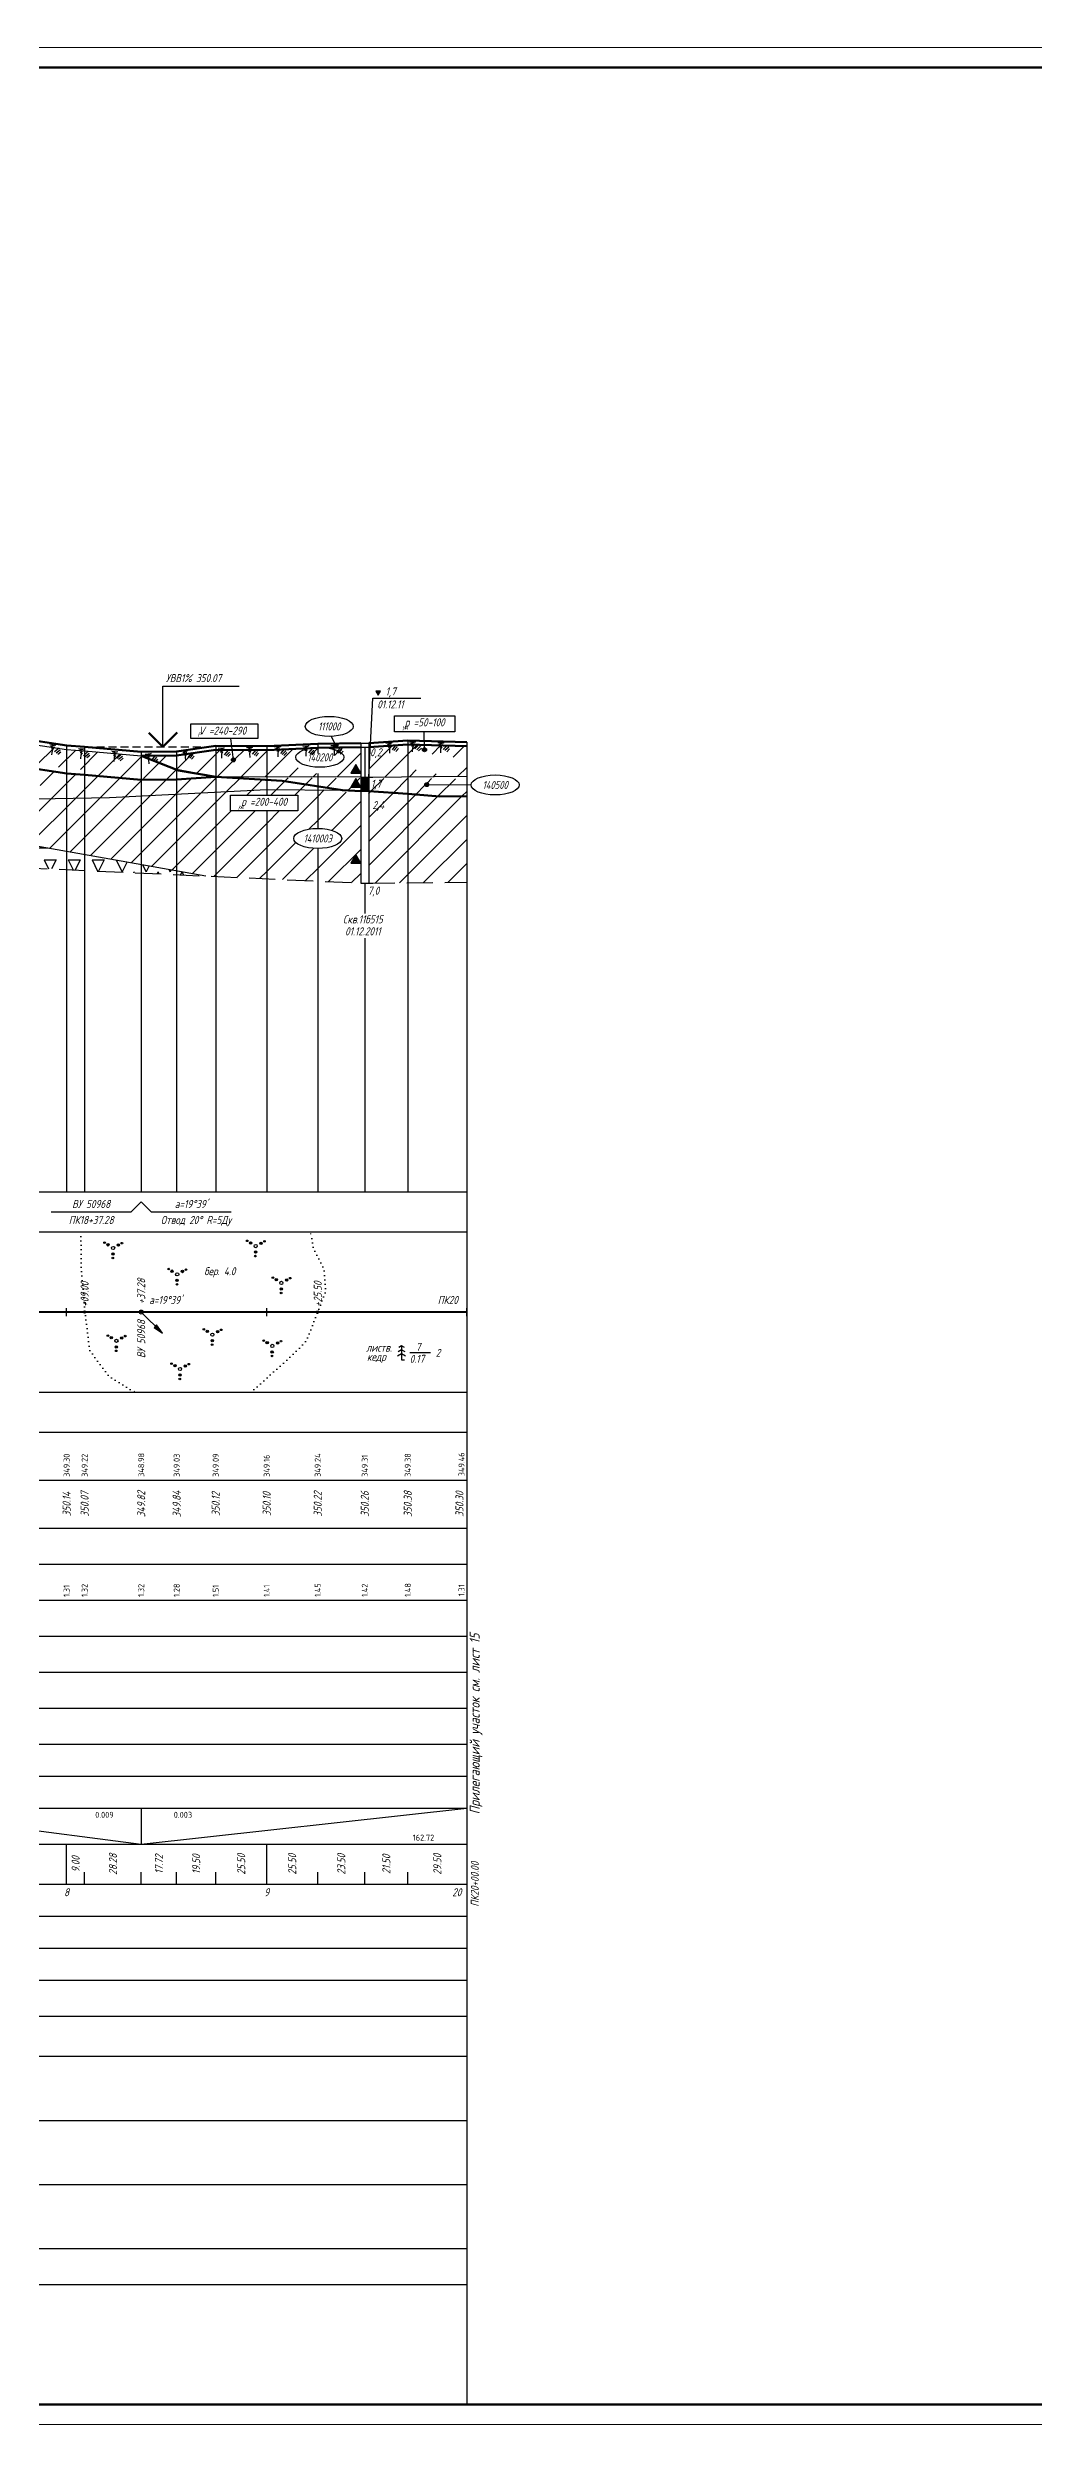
# Model space of a CAD drawing. Extents: x -1282 to 400, y 0 to 1149.
# Drawn here: x -253 to -7, y 555 to 1149 of the extents above; entities that cross this region are included whole.
import ezdxf
from ezdxf.enums import TextEntityAlignment as Align

# ---------------------------------------------------------------- set-up
doc = ezdxf.new("R2010")
doc.units = 0
for name, pattern in [('IZ_HIDDEN', [3, 2, -1]), ('ИИ27003', [9.5, 6.5, -3]), ('ИИDot', [1, 0, -1])]:
    doc.linetypes.add(name, pattern=pattern)
for name, color, linetype, lineweight in [('ИИ_ГЕОЛОГИЯ_025', 7, 'Continuous', 25), ('ИИ_ГЕОЛОГИЯ_050', 7, 'Continuous', 50), ('ИИ_ГЕОФИЗИКА_025', 7, 'Continuous', 25), ('ИИ_ГИДРОЛОГИЯ_025', 150, 'Continuous', 25), ('ИИ_ПРОФИЛЬ_025', 7, 'Continuous', 25)]:
    doc.layers.add(name, color=color, linetype=linetype, lineweight=lineweight)
for name, color, linetype in [('Подвал', 7, 'Continuous'), ('Профиль', 7, 'Continuous'), ('ТХ-Л', 140, 'Continuous')]:
    doc.layers.add(name, color=color, linetype=linetype)
doc.styles.add('1', font='simplex.shx', dxfattribs={"width": 0.8, "height": 1.5})
doc.styles.add('VNIPISIMPLEXCUR', font='simplex.shx', dxfattribs={"width": 0.8, "oblique": 15})
doc.linetypes.add('ИИ27001', pattern='A,2.5,[1,3dservice.shx,S=1.85,R=180.00002,X=0,Y=0],2.5,-1', length=6)
doc.linetypes.add('ИИ27002', pattern='A,2,-0.6,[1,3dservice.shx,S=0.6,R=30.000013,X=0.9,Y=0],-0.6,[1,3dservice.shx,S=0.6,R=-30.000013,X=0.3,Y=0],-0.6,[1,3dservice.shx,S=0.6,R=209.999975,X=-0.3,Y=0],-0.6,[1,3dservice.shx,S=0.6,R=150.000007,X=-0.9,Y=0],-0.6,2', length=7)
doc.linetypes.add('ИИ27005', pattern='A,2.5,[1,3dservice.shx,S=1.85,R=180.00002,X=0,Y=0],2.5,-2,[4,3dservice.shx,S=0.5,R=0,X=0,Y=0],-2', length=9)
doc.dimstyles.new('ИИ-1000-м-dm$2', dxfattribs={"dimtxt": 2.5, "dimasz": 2.5, "dimexe": 1.25, "dimexo": 0, "dimgap": 1, "dimtad": 2, "dimtoh": 1, "dimzin": 1, "dimdsep": 46, "dimtxsty": 'VNIPISIMPLEXCUR', "dimcen": 2.5, "dimaunit": 1, "dimazin": 0, "dimtfac": 1, "dimtmove": 1, "dimatfit": 2, "dimfxl": 1, "dimarcsym": 0})
pattern_1 = [(45, (-1608.2575, 894.792), (-3, 3), [])]

# ---------------------------------------------------------------- blocks, each defined once
blk = doc.blocks.new('ИИ15002')
at = {"linetype": 'Continuous', "lineweight": 25}
h = blk.add_hatch(color=0, dxfattribs=at)
edge = h.paths.add_edge_path()
edge.add_arc((0, 0), 0.3, 0, 360)
at = {"color": 0, "linetype": 'Continuous', "lineweight": 25}
blk.add_circle((0, 0), 0.3, dxfattribs=at)
at = {"color": 0, "linetype": 'Continuous', "style": 'VNIPISIMPLEXCUR', "oblique": 15, "width": 0.8}
blk.add_attdef('STATIONING', (1, 1.3), '', height=2, rotation=90, dxfattribs=at)
at = {"color": 7, "linetype": 'Continuous', "style": 'VNIPISIMPLEXCUR', "oblique": 15, "width": 0.8}
blk.add_attdef('HEIGHT', text='', height=2, dxfattribs=at).set_placement((0, -1.3), align=Align.TOP_CENTER)
blk = doc.blocks.new('ИИ053672А')
at = {"color": 0, "linetype": 'Continuous'}
for points in [[(1, 0.92), (0, 1.5), (-1, 0.92)], [(0.85, 2.01), (0, 2.5), (-0.85, 2.01)], [(0.7, 3.1), (0, 3.5), (-0.7, 3.1)], [(0, 3.5), (0, 0), (0.7, 0)]]:
    blk.add_lwpolyline(points, dxfattribs=at)
at = {"color": 0, "linetype": 'Continuous', "style": 'VNIPISIMPLEXCUR', "oblique": 15, "width": 0.8}
blk.add_attdef('RACE2', text='', height=2, dxfattribs=at).set_placement((-2, 1.25), align=Align.TOP_RIGHT)
blk.add_attdef('RACE1', text='', height=2, dxfattribs=at).set_placement((-2, 2.25), align=Align.RIGHT)
blk.add_attdef('HEIGHT', (2, 2.25), '', height=2, dxfattribs=at)
blk.add_attdef('THICKNESS', text='', height=2, dxfattribs=at).set_placement((2, 1.25), align=Align.TOP_LEFT)
blk.add_attdef('DISTANCE', text='', height=2, dxfattribs=at).set_placement((8.5, 1.75), align=Align.MIDDLE_LEFT)
blk = doc.blocks.new('ИИ25020')
at = {"color": 0, "linetype": 'Continuous', "lineweight": 25}
blk.add_ellipse((0, 0), major_axis=(-6, 0), ratio=0.416667, dxfattribs=at)
at = {"color": 0, "linetype": 'Continuous', "style": 'VNIPISIMPLEXCUR', "oblique": 15, "width": 0.75}
blk.add_attdef('INDEX', text='', height=2, dxfattribs=at).set_placement((0, 0), align=Align.MIDDLE_CENTER)
blk = doc.blocks.new('ИИ04101')
at = {"linetype": 'Continuous', "lineweight": 25}
blk.add_hatch(color=0, dxfattribs=at).paths.add_polyline_path([(5, -0.44), (7.5, 0), (5, 0.44)])
at = {"color": 0, "linetype": 'Continuous', "lineweight": 25}
blk.add_lwpolyline([(7.5, 0), (0, 0)], dxfattribs=at)
blk.add_lwpolyline([(5, -0.44), (7.5, 0), (5, 0.44)], close=True, dxfattribs=at)
blk = doc.blocks.new('ИИ053952')
at = {"linetype": 'Continuous', "lineweight": 25}
h = blk.add_hatch(color=0, dxfattribs=at)
edge = h.paths.add_edge_path()
edge.add_arc((-1.31, 2.13), 0.2, 0, 360)
h = blk.add_hatch(color=0, dxfattribs=at)
edge = h.paths.add_edge_path()
edge.add_arc((-0.79, 1.28), 0.3, 0, 360)
h = blk.add_hatch(color=0, dxfattribs=at)
edge = h.paths.add_edge_path()
edge.add_arc((1.5, 0.04), 0.3, 0, 360)
h = blk.add_hatch(color=0, dxfattribs=at)
edge = h.paths.add_edge_path()
edge.add_arc((2.5, 0.07), 0.2, 0, 360)
h = blk.add_hatch(color=0, dxfattribs=at)
edge = h.paths.add_edge_path()
edge.add_arc((-1.19, -2.2), 0.2, 0, 360)
h = blk.add_hatch(color=0, dxfattribs=at)
edge = h.paths.add_edge_path()
edge.add_arc((-0.71, -1.32), 0.3, 0, 360)
at = {"color": 0, "linetype": 'Continuous', "lineweight": 25}
for centre, radius in [((-1.31, 2.13), 0.2), ((-0.79, 1.28), 0.3), ((0, 0), 0.4), ((1.5, 0.04), 0.3), ((2.5, 0.07), 0.2), ((-1.19, -2.2), 0.2), ((-0.71, -1.32), 0.3)]:
    blk.add_circle(centre, radius, dxfattribs=at)
blk = doc.blocks.new('ИИ16001')
at = {"linetype": 'Continuous', "lineweight": 25}
h = blk.add_hatch(color=0, dxfattribs=at)
edge = h.paths.add_edge_path()
edge.add_arc((0, 0), 0.5, 0, 360)
at = {"color": 0, "linetype": 'Continuous', "lineweight": 25}
blk.add_circle((0, 0), 0.5, dxfattribs=at)
blk = doc.blocks.new('ИИ25004')
at = {"linetype": 'Continuous', "lineweight": 25}
blk.add_hatch(color=0, dxfattribs=at).paths.add_polyline_path([(-2.5, 0), (0, 0), (-1.25, 2.17)])
at = {"color": 0, "linetype": 'Continuous', "lineweight": 25}
blk.add_lwpolyline([(-2.5, 0), (0, 0), (-1.25, 2.17)], close=True, dxfattribs=at)
blk = doc.blocks.new('ИИ25023')
at = {"linetype": 'Continuous', "lineweight": 25}
blk.add_hatch(color=0, dxfattribs=at).paths.add_polyline_path([(1.9, 1.7), (0.75, 1.7), (1.33, 0.7)])
at = {"color": 0, "linetype": 'Continuous', "lineweight": 25, "flags": 128}
blk.add_lwpolyline([(1.9, 1.7), (0.75, 1.7), (1.33, 0.7)], close=True, dxfattribs=at)
at = {"color": 0, "linetype": 'Continuous', "style": 'VNIPISIMPLEXCUR', "oblique": 15, "width": 0.8}
for tag, p in [('UGV', (2.55, 0.7)), ('DATE', (1.33, -2.7))]:
    blk.add_attdef(tag, p, '', height=2, dxfattribs=at)
blk = doc.blocks.new('*D36')
at = {"layer": 'Defpoints', "color": 0, "transparency": 16777216}
for p in [(-1173.7, 852.82), (-1186.71, 832.82), (-1169.55, 835.21), (-148.11, 832.82), (-1173.7, 826.51)]:
    blk.add_point(p, dxfattribs=at)
at = {"layer": 'ИИ_ПРОФИЛЬ_025', "color": 0, "lineweight": -2, "transparency": 16777216}
for p, q in [((-1170.31, 836.2), (-1168.42, 841.73)), ((-1168.42, 841.73), (-1162.76, 841.73))]:
    blk.add_line(p, q, dxfattribs=at)
blk.add_arc((-1173.7, 832.82), 4.79, 30.28085, 59.72549, dxfattribs=at)
at = {"layer": 'ИИ_ПРОФИЛЬ_025', "color": 0, "transparency": 16777216}
for points in [[(-1171.39, 836.55), (-1171.18, 837.35), (-1173.7, 837.6)], [(-1169.16, 835.34), (-1169.97, 835.12), (-1168.91, 832.82)]]:
    blk.add_solid(points, dxfattribs=at)
at = {"layer": 'ИИ_ПРОФИЛЬ_025', "color": 0, "transparency": 16777216, "insert": (-1165.09, 843.98), "char_height": 2.5, "attachment_point": 5, "style": 'VNIPISIMPLEXCUR'}
blk.add_mtext('90°', dxfattribs=at)
blk = doc.blocks.new('ИИ25010')
at = {"color": 0, "linetype": 'Continuous', "lineweight": 25}
for points in [[(0, 0), (3, 0), (0.5, -1), (2.5, -1), (1, -2), (2, -2), (1.5, -3), (1.5, -5)], [(4.9, -1.2), (2.8, -3.4)], [(5.5, -2.1), (3.7, -3.9)], [(6, -3), (4.6, -4.4)]]:
    blk.add_lwpolyline(points, dxfattribs=at)
blk = doc.blocks.new('Siberia.Format{2cbf39c7-8ef5-4aea-8fe3-75a881f60512}')
at = {"layer": 'ИИ_ПРОФИЛЬ_025', "color": 0, "linetype": 'Continuous', "lineweight": 15}
blk.add_lwpolyline([(0, 0), (1682, 0), (1682, 594), (0, 594), (0, 0)], dxfattribs=at)
at = {"layer": 'ИИ_ПРОФИЛЬ_025', "color": 0, "linetype": 'Continuous', "lineweight": 60}
blk.add_lwpolyline([(20, 5), (1677, 5), (1677, 589), (20, 589), (20, 5)], dxfattribs=at)

msp = doc.modelspace()

# ---------------------------------------------------------------- hatches: boundary and pattern name
at = {"layer": 'ИИ_ГЕОЛОГИЯ_025'}
h = msp.add_hatch(dxfattribs=at)
h.set_pattern_fill('ИИ_СУГЛИНОК', color=256, pattern_type=2)
h.set_pattern_definition(pattern_1)
h.paths.add_polyline_path([(-280.113, 973.58), (-291.625, 972.637), (-282.553, 971.975), (-280.113, 971.747)])
h.paths.add_polyline_path([(-260.113, 975.217), (-280.113, 973.58), (-280.113, 971.747), (-269.837, 970.787), (-264.739, 970.494), (-260.379, 969.903), (-260.113, 969.878)])
h.paths.add_polyline_path([(-248.113, 973.417), (-260.113, 975.217), (-260.113, 969.878), (-248.113, 968.756)])
h.paths.add_polyline_path([(-260.113, 969.217), (-280.113, 970.817), (-280.113, 960.563), (-278.306, 960.647), (-260.113, 960.978), (-260.113, 963.258), (-273.903, 963.258), (-273.903, 967.085), (-260.113, 967.085)])
h.paths.add_polyline_path([(-248.113, 967.402), (-260.113, 969.217), (-260.113, 967.085), (-254.689, 967.085), (-254.689, 963.258), (-260.113, 963.258), (-260.113, 960.978), (-248.113, 961.196)])
h.paths.add_polyline_path([(-243.613, 967.067), (-248.113, 967.397), (-248.113, 961.196), (-243.613, 961.278)])
h.paths.add_polyline_path([(-243.613, 973.067), (-248.113, 973.417), (-248.113, 968.756), (-243.613, 968.336)])
h.paths.add_polyline_path([(-243.613, 967.628), (-243.613, 967.067), (-229.473, 965.817), (-229.473, 966.155), (-236.391, 966.649)])
h.paths.add_polyline_path([(-229.473, 971.817), (-243.613, 973.067), (-243.613, 968.336), (-242.312, 968.214), (-229.473, 967.535)])
h.paths.add_polyline_path([(-229.473, 965.817), (-243.613, 967.067), (-243.613, 961.278), (-237.359, 961.391), (-229.473, 961.797)])
h = msp.add_hatch(dxfattribs=at)
h.set_pattern_fill('ИИ_СУГЛИНОК', color=256, pattern_type=2)
h.set_pattern_definition(pattern_1)
h.paths.add_polyline_path([(-220.613, 971.917), (-229.473, 971.817), (-220.613, 968.357)])
h.paths.add_polyline_path([(-210.863, 973.317), (-220.613, 971.917), (-220.613, 968.357), (-210.863, 966.55)])
h.paths.add_polyline_path([(-198.113, 973.217), (-206.715, 973.284), (-206.489, 971.302, -0.4478936), (-205.932, 970.805, -1), (-206.932, 970.805, -0.381317), (-206.489, 971.302), (-206.715, 973.284), (-210.863, 973.317), (-210.863, 966.55), (-198.113, 966.538)])
edge = h.paths.add_edge_path()
edge.add_ellipse((-184.841, 969.876), major_axis=(-6, 0), ratio=0.4166667, start_angle=274.987742, end_angle=445.012258, ccw=False)
edge.add_line((-185.363, 972.366), (-185.363, 973.817))
edge.add_line((-185.363, 973.817), (-198.113, 973.217))
edge.add_line((-198.113, 973.217), (-198.113, 966.538))
edge.add_line((-198.113, 966.538), (-185.363, 966.527))
edge.add_line((-185.363, 966.527), (-185.363, 967.385))
edge = h.paths.add_edge_path()
edge.add_line((-174.613, 974.017), (-180.69, 973.904))
edge.add_arc((-180.821, 974.386), 0.5, 257.00575, 285.12594, ccw=False)
edge.add_line((-180.933, 973.899), (-185.363, 973.817))
edge.add_line((-185.363, 973.817), (-185.363, 972.366))
edge.add_ellipse((-184.841, 969.876), major_axis=(-6, 0), ratio=0.4166667, start_angle=85.012258, end_angle=274.987742, ccw=False)
edge.add_line((-185.363, 967.385), (-185.363, 966.527))
edge.add_line((-185.363, 966.527), (-174.613, 966.517))
edge.add_line((-174.613, 966.517), (-174.613, 967.517))
edge.add_line((-174.613, 967.517), (-177.113, 967.517))
edge.add_line((-177.113, 967.517), (-175.863, 969.682))
edge.add_line((-175.863, 969.682), (-174.613, 967.517))
edge.add_line((-174.613, 967.517), (-174.613, 974.017))
h.paths.add_polyline_path([(-162.863, 974.617), (-172.212, 974.041), (-172.613, 966.517), (-162.863, 966.596)])
edge = h.paths.add_edge_path()
edge.add_line((-148.113, 974.217), (-158.711, 974.504))
edge.add_line((-158.711, 974.504), (-158.697, 973.83))
edge.add_arc((-158.687, 973.33), 0.5, 0, 91.188041, ccw=False)
edge.add_arc((-158.687, 973.33), 0.5, -180, 0, ccw=False)
edge.add_arc((-158.687, 973.33), 0.5, 91.188041, 180, ccw=False)
edge.add_line((-158.697, 973.83), (-158.711, 974.504))
edge.add_line((-158.711, 974.504), (-162.863, 974.617))
edge.add_line((-162.863, 974.617), (-162.863, 966.596))
edge.add_line((-162.863, 966.596), (-157.483, 966.64))
edge.add_line((-157.483, 966.64), (-157.261, 967.353))
edge.add_ellipse((-155.918, 969.789), major_axis=(-6, 0), ratio=0.4166667, start_angle=0, end_angle=77.072242, ccw=False)
edge.add_ellipse((-155.918, 969.789), major_axis=(-6, 0), ratio=0.4166667, start_angle=77.072242, end_angle=360, ccw=False)
edge.add_line((-157.261, 967.353), (-157.483, 966.64))
edge.add_line((-157.483, 966.64), (-148.113, 966.717))
edge.add_line((-148.113, 966.717), (-148.113, 974.217))
h.paths.add_polyline_path([(-173.145, 970.884), (-168.602, 970.565), (-167.645, 974.136), (-172.188, 974.455)], flags=9)
h = msp.add_hatch(dxfattribs=at)
h.set_pattern_fill('ИИ_СУГЛИНОК', color=256, pattern_type=2)
h.set_pattern_definition(pattern_1)
h.paths.add_polyline_path([(-229.473, 971.817), (-229.473, 967.535), (-220.613, 967.066), (-220.613, 968.357)])
h.paths.add_polyline_path([(-229.473, 967.535), (-242.312, 968.214), (-243.613, 968.336), (-243.613, 967.628), (-236.391, 966.649), (-229.473, 966.155)])
h.paths.add_polyline_path([(-220.613, 967.066), (-229.473, 967.535), (-229.473, 966.155), (-225.38, 965.863), (-220.613, 965.917)])
h.paths.add_polyline_path([(-210.863, 966.55), (-220.613, 965.917), (-220.613, 965.523), (-212.28, 964.928), (-210.863, 964.901)])
h.paths.add_polyline_path([(-220.613, 965.523), (-225.38, 965.863), (-229.473, 965.817), (-229.473, 961.797), (-220.613, 962.253)])
h.paths.add_polyline_path([(-210.863, 964.901), (-212.28, 964.928), (-220.613, 965.523), (-220.613, 962.253), (-210.863, 962.755)])
h.paths.add_polyline_path([(-198.113, 963.411), (-198.113, 964.655), (-210.863, 964.901), (-210.863, 962.755)])
h.paths.add_polyline_path([(-198.113, 965.765), (-210.863, 966.55), (-210.863, 964.901), (-198.113, 964.655)])
h = msp.add_hatch(dxfattribs=at)
h.set_pattern_fill('ИИ_СУГЛИНОК', color=256, pattern_type=2)
h.set_pattern_definition(pattern_1)
h.paths.add_polyline_path([(-198.113, 958.065), (-207.129, 958.065), (-207.129, 961.993), (-198.113, 961.993), (-198.113, 963.411), (-210.863, 962.755), (-210.863, 941.67), (-198.113, 941.089)])
h.paths.add_polyline_path([(-220.613, 962.253), (-229.473, 961.797), (-229.473, 944.653), (-220.613, 943.079)])
h.paths.add_polyline_path([(-210.863, 962.755), (-220.613, 962.253), (-220.613, 943.079), (-213.315, 941.782), (-210.863, 941.67)])
h.paths.add_polyline_path([(-229.473, 961.797), (-237.359, 961.391), (-243.613, 961.278), (-243.613, 947.165), (-229.473, 944.653)])
h.paths.add_polyline_path([(-243.613, 961.278), (-248.113, 961.196), (-248.113, 947.965), (-243.613, 947.165)])
h.paths.add_polyline_path([(-248.113, 961.196), (-260.113, 960.978), (-260.113, 950.096), (-248.113, 947.965)])
h.paths.add_polyline_path([(-260.113, 960.978), (-278.306, 960.647), (-280.113, 960.563), (-280.113, 953.681), (-269.341, 951.736), (-260.113, 950.096)])
h.paths.add_polyline_path([(-280.113, 960.563), (-310.363, 959.144), (-280.113, 953.681)])
h = msp.add_hatch(dxfattribs=at)
h.set_pattern_fill('ИИ_СУГЛИНОК', color=256, pattern_type=2)
h.set_pattern_definition(pattern_1)
h.paths.add_polyline_path([(-192.027, 964.538), (-198.113, 964.655), (-198.113, 963.411), (-185.363, 963.289), (-185.363, 963.68)])
h.paths.add_polyline_path([(-194.287, 965.529), (-198.113, 965.765), (-198.113, 964.655), (-192.027, 964.538), (-185.363, 963.68), (-185.363, 964.168)])
h.paths.add_polyline_path([(-185.363, 966.288), (-188.454, 966.307), (-198.113, 966.321), (-198.113, 965.765), (-194.287, 965.529), (-185.363, 964.168)])
h.paths.add_polyline_path([(-175.863, 966.182), (-174.613, 964.017), (-174.613, 966.219), (-185.363, 966.288), (-185.363, 964.168), (-179.212, 963.23), (-174.613, 963.017), (-174.613, 964.017), (-177.113, 964.017)])
h = msp.add_hatch(dxfattribs=at)
h.set_pattern_fill('ИИ_СУГЛИНОК', color=256, pattern_type=2)
h.set_pattern_definition(pattern_1)
edge = h.paths.add_edge_path()
edge.add_line((-185.363, 963.289), (-198.113, 963.411))
edge.add_line((-198.113, 963.411), (-198.113, 961.993))
edge.add_line((-198.113, 961.993), (-190.326, 961.993))
edge.add_line((-190.326, 961.993), (-190.326, 958.065))
edge.add_line((-190.326, 958.065), (-198.113, 958.065))
edge.add_line((-198.113, 958.065), (-198.113, 941.089))
edge.add_line((-198.113, 941.089), (-185.363, 940.507))
edge.add_line((-185.363, 940.507), (-185.363, 948.663))
edge.add_ellipse((-185.363, 951.163), major_axis=(-6, 0), ratio=0.4166667, start_angle=270, end_angle=450, ccw=False)
edge.add_line((-185.363, 953.663), (-185.363, 963.289))
h = msp.add_hatch(dxfattribs=at)
h.set_pattern_fill('ИИ_СУГЛИНОК', color=256, pattern_type=2)
h.set_pattern_definition(pattern_1)
edge = h.paths.add_edge_path()
edge.add_line((-174.613, 962.241), (-175.639, 962.429))
edge.add_line((-175.639, 962.429), (-182.076, 963.257))
edge.add_line((-182.076, 963.257), (-185.363, 963.289))
edge.add_line((-185.363, 963.289), (-185.363, 953.663))
edge.add_ellipse((-185.363, 951.163), major_axis=(-6, 0), ratio=0.4166667, start_angle=90, end_angle=270, ccw=False)
edge.add_line((-185.363, 948.663), (-185.363, 940.507))
edge.add_line((-185.363, 940.507), (-174.613, 940.017))
edge.add_line((-174.613, 940.017), (-174.613, 945.017))
edge.add_line((-174.613, 945.017), (-177.113, 945.017))
edge.add_line((-177.113, 945.017), (-175.863, 947.182))
edge.add_line((-175.863, 947.182), (-174.613, 945.017))
edge.add_line((-174.613, 945.017), (-174.613, 962.241))
h = msp.add_hatch(color=256, dxfattribs=at)
h.dxf.hatch_style = 1
h.paths.add_polyline_path([(-172.613, 966.517), (-174.613, 966.517), (-174.613, 963.017), (-172.613, 963.017)])
h = msp.add_hatch(dxfattribs=at)
h.set_pattern_fill('ИИ_СУГЛИНОК', color=256, pattern_type=2)
h.set_pattern_definition(pattern_1)
h.paths.add_polyline_path([(-162.863, 966.144), (-172.613, 966.206), (-172.613, 963.017), (-162.863, 962.32)])
h.paths.add_polyline_path([(-148.113, 966.061), (-150.511, 966.065), (-157.648, 966.111), (-157.962, 965.104, -0.3281864), (-157.611, 964.626, -1), (-158.611, 964.626, -0.5058128), (-157.962, 965.104), (-157.648, 966.111), (-162.863, 966.144), (-162.863, 962.32), (-155.477, 961.734), (-148.113, 961.717)])
h.paths.add_polyline_path([(-172.925, 963.019), (-168.687, 962.7), (-167.73, 966.271), (-171.968, 966.59)], flags=9)
h = msp.add_hatch(dxfattribs=at)
h.set_pattern_fill('ИИ_СУГЛИНОК', color=256, pattern_type=2)
h.set_pattern_definition(pattern_1)
h.paths.add_polyline_path([(-162.863, 962.32), (-172.613, 963.017), (-172.613, 940.017), (-162.863, 940.096)])
h.paths.add_polyline_path([(-148.113, 961.717), (-154.861, 961.686), (-162.863, 962.32), (-162.863, 959.929), (-155.26, 958.071), (-148.113, 957.26)])
h.paths.add_polyline_path([(-148.113, 957.26), (-155.26, 958.071), (-162.863, 959.929), (-162.863, 940.096), (-148.113, 940.217)])
h.paths.add_polyline_path([(-172.573, 957.677), (-167.954, 957.358), (-166.997, 960.929), (-171.616, 961.248)], flags=24)
h = msp.add_hatch(dxfattribs=at)
h.set_pattern_fill('ИИ_ЩЕБЕНЬ', color=256, pattern_type=2)
h.set_pattern_definition([(0, (-1608.2575, 894.792), (1.5, 9), [3, -3]), (63.43495, (-1608.2575, 894.792), (1.5, 9), [3.354102, -16.77051]), (116.56505, (-1605.2575, 894.792), (-1.5, -9), [3.354102, -6.708204]), (0, (-1605.2575, 900.792), (1.5, 9), [3, -3]), (296.56505, (-1605.2575, 900.792), (6, 5e-09), [3.354102, -6.708204]), (243.43495, (-1602.2575, 900.792), (-1.5, -9), [3.354102, -16.77051])])
h.paths.add_polyline_path([(-310.363, 959.144), (-325.863, 958.417), (-325.863, 946.917), (-310.363, 946.21)])
edge = h.paths.add_edge_path(flags=16)
edge.add_ellipse((-318.793, 951.637), major_axis=(-6, 0), ratio=0.4166667, start_angle=0, end_angle=360)
h.paths.add_polyline_path([(-298.113, 956.932), (-310.363, 959.144), (-310.363, 946.21), (-298.113, 945.651)])
h.paths.add_polyline_path([(-280.113, 953.681), (-298.113, 956.932), (-298.113, 945.651), (-280.113, 944.83)])
h.paths.add_polyline_path([(-269.341, 951.736), (-280.113, 953.681), (-280.113, 944.83), (-213.315, 941.782)])
h.paths.add_polyline_path([(-323.356, 950.271), (-314.499, 950.003), (-313.695, 953.003), (-322.552, 953.271)], flags=8)
h.paths.add_polyline_path([(-326.257, 955.241), (-321.715, 954.922), (-320.758, 958.494), (-325.3, 958.813)], flags=9)

# ---------------------------------------------------------------- linework, layer by layer
at = {"layer": 'ИИ_ГЕОЛОГИЯ_025', "flags": 128}
for points in [[(-172.613, 966.517), (-171.562, 986.243), (-159.566, 986.243)], [(-325.863, 980.917), (-310.363, 979.167), (-298.113, 977.817), (-280.113, 976.817), (-260.113, 975.217), (-248.113, 973.417), (-243.613, 973.067), (-229.473, 971.817), (-220.613, 971.917), (-210.863, 973.317), (-198.113, 973.217), (-185.363, 973.817), (-174.613, 974.017)], [(-180.821, 974.386), (-181.945, 976.679)], [(-174.613, 975.017), (-171.613, 975.017)], [(-172.613, 974.017), (-162.863, 974.617), (-148.113, 974.217)], [(-174.613, 974.017), (-171.613, 974.017)], [(-173.613, 974.017), (-173.613, 966.517)], [(-325.863, 958.417), (-278.306, 960.647), (-237.359, 961.391), (-198.113, 963.411), (-179.212, 963.23), (-174.613, 963.017)], [(-174.613, 966.517), (-171.613, 966.517)], [(-174.613, 963.017), (-171.613, 963.017)], [(-172.613, 963.017), (-162.863, 962.32), (-155.477, 961.734), (-148.113, 961.717)], [(-158.111, 964.626), (-147.032, 964.53)], [(-310.363, 959.144), (-269.341, 951.736), (-213.315, 941.782)], [(-174.613, 940.017), (-171.613, 940.017)]]:
    msp.add_lwpolyline(points, dxfattribs=at)
at = {"layer": 'ИИ_ГЕОЛОГИЯ_025', "linetype": 'Continuous', "flags": 128}
for points in [[(-174.613, 975.017), (-174.613, 940.017)], [(-172.613, 975.017), (-172.613, 940.017)]]:
    msp.add_lwpolyline(points, dxfattribs=at)
at = {"layer": 'ИИ_ГЕОЛОГИЯ_025', "linetype": 'ИИ27002', "flags": 128}
for points in [[(-174.613, 966.517), (-210.863, 966.55), (-220.613, 968.357), (-229.473, 971.817)], [(-172.613, 966.517), (-148.113, 966.717)]]:
    msp.add_lwpolyline(points, dxfattribs=at)
at = {"layer": 'ИИ_ГЕОЛОГИЯ_025', "linetype": 'ИИ27003', "flags": 128}
for points in [[(-325.863, 946.917), (-174.613, 940.017)], [(-172.613, 940.017), (-148.113, 940.217)]]:
    msp.add_lwpolyline(points, dxfattribs=at)
at = {"layer": 'ИИ_ГЕОЛОГИЯ_050', "linetype": 'ИИ27001', "flags": 128}
for points in [[(-325.863, 981.917), (-310.363, 980.167), (-298.113, 978.817), (-280.113, 977.817), (-260.113, 976.217), (-248.053, 974.393), (-243.613, 974.067), (-229.473, 972.817), (-220.613, 972.917), (-210.821, 974.339), (-198.067, 974.233), (-185.363, 974.817), (-174.613, 975.017)], [(-172.613, 975.017), (-162.863, 975.617), (-148.113, 975.217)], [(-148.113, 974.217), (-162.863, 974.617), (-172.613, 974.017)], [(-174.613, 974.017), (-185.363, 973.817), (-198.113, 973.217), (-210.863, 973.317), (-220.613, 971.917), (-229.473, 971.817), (-220.171, 968.185), (-210.863, 966.55), (-194.287, 965.529), (-179.212, 963.23), (-174.613, 963.017)], [(-172.613, 963.017), (-162.863, 962.32), (-154.861, 961.686), (-148.113, 961.717)]]:
    msp.add_lwpolyline(points, dxfattribs=at)
at = {"layer": 'ИИ_ГЕОЛОГИЯ_050', "linetype": 'ИИ27005', "flags": 128}
msp.add_lwpolyline([(-325.863, 974.917), (-310.363, 973.167), (-298.113, 971.817), (-280.113, 970.817), (-260.113, 969.217), (-248.053, 967.393), (-243.613, 967.067), (-229.473, 965.817), (-220.613, 965.917), (-210.863, 966.55)], dxfattribs=at)
at = {"layer": 'ИИ_ГЕОФИЗИКА_025', "flags": 128}
for points in [[(-166.145, 981.842), (-151.075, 981.842), (-151.075, 977.839), (-166.145, 977.839)], [(-217.039, 979.771), (-200.293, 979.771), (-200.293, 976.141), (-217.039, 976.141)], [(-207.129, 961.993), (-190.326, 961.993), (-190.326, 958.065), (-207.129, 958.065)]]:
    msp.add_lwpolyline(points, close=True, dxfattribs=at)
for points in [[(-206.432, 970.805), (-207.037, 976.107)], [(-158.687, 973.33), (-158.779, 977.78)]]:
    msp.add_lwpolyline(points, dxfattribs=at)
at = {"layer": 'ИИ_ГИДРОЛОГИЯ_025', "flags": 128}
for points in [[(-224.04, 974.067), (-224.04, 989.18), (-224.04, 989.18)], [(-224.04, 989.18), (-204.979, 989.18)]]:
    msp.add_lwpolyline(points, dxfattribs=at)
at = {"layer": 'ИИ_ГИДРОЛОГИЯ_025', "lineweight": 50, "flags": 128}
msp.add_lwpolyline([(-227.571, 977.598), (-224.04, 974.067), (-220.493, 977.605)], dxfattribs=at)
at = {"layer": 'ИИ_ГИДРОЛОГИЯ_025', "linetype": 'IZ_HIDDEN', "flags": 128}
msp.add_lwpolyline([(-243.613, 974.067), (-212.604, 974.067)], dxfattribs=at)
at = {"layer": 'ИИ_ПРОФИЛЬ_025', "flags": 128}
for points in [[(-260.113, 976.217), (-248.113, 974.417), (-243.613, 974.067), (-229.473, 972.817), (-220.613, 972.917), (-210.863, 974.317), (-198.113, 974.217), (-185.363, 974.817), (-173.613, 975.017), (-162.863, 975.617), (-148.113, 975.217)], [(-248.113, 974.417), (-248.113, 862.817)], [(-210.863, 974.317), (-210.863, 862.817)], [(-198.113, 974.217), (-198.113, 961.993)], [(-185.363, 974.817), (-185.363, 972.366)], [(-162.863, 975.617), (-162.863, 862.817)], [(-148.113, 975.217), (-148.113, 862.817)], [(-243.613, 974.067), (-243.613, 862.817)], [(-229.473, 972.817), (-229.473, 862.817)], [(-220.613, 972.917), (-220.613, 862.817)], [(-185.363, 967.385), (-185.363, 953.663)], [(-198.113, 958.065), (-198.113, 862.817)], [(-185.363, 948.663), (-185.363, 862.817)], [(-173.613, 940.017), (-173.613, 932.424)], [(-173.613, 926.206), (-173.613, 862.817)], [(-1186.713, 862.817), (-148.113, 862.817)], [(-148.113, 862.817), (-148.113, 559.817)], [(-251.973, 857.817), (-231.973, 857.817), (-229.473, 860.317), (-226.973, 857.817), (-206.973, 857.817)], [(-1186.713, 852.817), (-148.113, 852.817)], [(-393.613, 832.817), (-148.113, 832.817)], [(-248.113, 831.817), (-248.113, 833.817)], [(-198.113, 831.817), (-198.113, 833.817)], [(-148.113, 831.817), (-148.113, 833.817)], [(-162.328, 822.675), (-157.172, 822.675)], [(-1186.713, 812.817), (-148.113, 812.817)], [(-1186.713, 802.817), (-148.113, 802.817)], [(-1186.713, 790.817), (-148.113, 790.817)], [(-1186.713, 778.817), (-148.113, 778.817)], [(-1186.713, 769.817), (-148.113, 769.817)], [(-1186.713, 760.817), (-148.113, 760.817)], [(-1186.713, 751.817), (-148.113, 751.817)], [(-1186.713, 742.817), (-148.113, 742.817)], [(-1186.713, 733.817), (-148.113, 733.817)], [(-1186.713, 724.817), (-148.113, 724.817)], [(-1186.713, 716.817), (-148.113, 716.817)], [(-1186.713, 708.817), (-148.113, 708.817)], [(-1186.713, 699.817), (-148.113, 699.817)], [(-248.113, 689.817), (-248.113, 699.817)], [(-198.113, 689.817), (-198.113, 699.817)], [(-1186.713, 689.817), (-148.113, 689.817)], [(-243.613, 689.817), (-243.613, 692.817)], [(-229.473, 689.817), (-229.473, 692.817)], [(-220.613, 689.817), (-220.613, 692.817)], [(-210.863, 689.817), (-210.863, 692.817)], [(-185.363, 689.817), (-185.363, 692.817)], [(-173.613, 689.817), (-173.613, 692.817)], [(-162.863, 689.817), (-162.863, 692.817)], [(-1186.713, 681.817), (-148.113, 681.817)], [(-1186.713, 673.817), (-148.113, 673.817)], [(-1186.713, 665.817), (-148.113, 665.817)], [(-1186.713, 656.817), (-148.113, 656.817)], [(-1186.713, 646.817), (-148.113, 646.817)], [(-1186.713, 630.817), (-148.113, 630.817)], [(-1186.713, 614.817), (-148.113, 614.817)], [(-1186.713, 598.817), (-148.113, 598.817)], [(-1186.713, 589.817), (-148.113, 589.817)], [(-1148.113, 559.817), (-148.113, 559.817)]]:
    msp.add_lwpolyline(points, dxfattribs=at)
at = {"layer": 'ИИ_ПРОФИЛЬ_025', "linetype": 'ИИDot', "flags": 128}
for points in [[(-244.538, 852.817), (-244.473, 844.155), (-243.574, 833.373), (-242.336, 823.232), (-237.673, 816.928), (-232.493, 813.584), (-230.702, 812.817)], [(-202.209, 812.817), (-201.692, 813.064), (-191.234, 822.484), (-188.143, 825.737), (-183.336, 838.1), (-183.79, 843.462), (-186.411, 848.713), (-187.168, 852.817)]]:
    msp.add_lwpolyline(points, dxfattribs=at)
at = {"layer": 'ИИ_ПРОФИЛЬ_025'}
msp.add_circle((-229.473, 832.817), 0.5, dxfattribs=at)
at = {"layer": 'Подвал'}
for p, q in [((-298.113, 708.817), (-229.473, 699.817)), ((-229.473, 708.817), (-229.473, 699.817)), ((-229.473, 708.817), (-229.473, 699.817)), ((-229.473, 699.817), (-148.113, 708.817)), ((-148.113, 708.817), (-148.113, 699.817))]:
    msp.add_line(p, q, dxfattribs=at)
at = {"layer": 'Профиль'}
msp.add_lwpolyline([(-260.113, 976.217), (-248.113, 974.417), (-243.613, 974.067), (-229.473, 972.817), (-220.613, 972.917), (-210.863, 974.317), (-198.113, 974.217), (-185.363, 974.817), (-173.613, 975.017), (-162.863, 975.617), (-148.113, 975.217)], dxfattribs=at)
at = {"layer": 'ТХ-Л', "const_width": 0.5}
msp.add_lwpolyline([(-393.613, 832.817), (-148.113, 832.817)], dxfattribs=at)

# ---------------------------------------------------------------- block references
at = {"layer": 'ИИ_ГЕОЛОГИЯ_025'}
ref = msp.add_blockref('ИИ25023', (-171.562, 986.243), dxfattribs=at)
ref.add_attrib('UGV', '1,7', (-168.421, 986.908), dxfattribs={"layer": '0', "color": 0, "linetype": 'Continuous', "height": 2, "style": 'VNIPISIMPLEXCUR', "oblique": 15, "width": 0.8})
ref.add_attrib('DATE', '01.12.11', (-170.514, 983.669), dxfattribs={"layer": '0', "color": 0, "linetype": 'Continuous', "height": 2, "style": 'VNIPISIMPLEXCUR', "oblique": 15, "width": 0.8})
for p, values in [((-182.502, 979.168), {'INDEX': '111000'}), ((-184.841, 971.443), {'INDEX': '140200'}), ((-141.032, 964.53), {'INDEX': '140500'}), ((-185.363, 951.163), {'INDEX': '141000Э'})]:
    msp.add_blockref('ИИ25020', p, dxfattribs=at).add_auto_attribs(values)
for p, xscale, yscale, zscale, rotation in [((-252.281, 974.682), 0.5, 0.5, 0.5, 351.79972543), ((-189.11, 974.237), 0.5, 0.5, 0.5, 1.31983359), ((-182.077, 974.399), 0.5, 0.5, 0.5, 1.31983359), ((-168.317, 974.949), 0.4999999999999999, 0.4999999999999999, 0.4999999999999999, 4.018213169999999), ((-162.424, 975.323), 0.5, 0.5, 0.5, 358.30971376), ((-155.364, 975.115), 0.5, 0.5, 0.5, 358.30971376), ((-245.166, 973.657), 0.4999999999999999, 0.4999999999999999, 0.4999999999999999, 355.21167556), ((-236.83, 972.959), 0.4999999999999999, 0.4999999999999999, 0.4999999999999999, 355.21167556), ((-228.493, 972.26), 0.5, 0.5, 0.5, 4.659946889999998), ((-219.352, 973.006), 0.5, 0.5, 0.5, 4.659946889999998), ((-210.21, 973.751), 0.5, 0.5, 0.5, 1.31983359), ((-203.177, 973.913), 0.5, 0.5, 0.5, 1.31983359), ((-196.144, 974.075), 0.5, 0.5, 0.5, 1.31983359)]:
    msp.add_blockref('ИИ25010', p, dxfattribs=dict(at, xscale=xscale, yscale=yscale, zscale=zscale, rotation=rotation))
for name, p in [('ИИ16001', (-180.821, 974.386)), ('ИИ25004', (-174.613, 967.517)), ('ИИ25004', (-174.613, 964.017)), ('ИИ16001', (-158.111, 964.626)), ('ИИ25004', (-174.613, 945.017))]:
    msp.add_blockref(name, p, dxfattribs=at)
at = {"layer": 'ИИ_ГЕОФИЗИКА_025'}
for p in [(-206.432, 970.805), (-158.687, 973.33)]:
    msp.add_blockref('ИИ16001', p, dxfattribs=at)
at = {"layer": 'ИИ_ПРОФИЛЬ_025', "linetype": 'Continuous'}
msp.add_blockref('Siberia.Format{2cbf39c7-8ef5-4aea-8fe3-75a881f60512}', (-1281.713, 554.817), dxfattribs=at)
at = {"layer": 'ИИ_ПРОФИЛЬ_025'}
for name, p, rotation in [('ИИ053952', (-236.5, 848.828), 146.8121757279927), ('ИИ053952', (-200.863, 849.292), 146.8121757279927), ('ИИ053952', (-220.477, 842.236), 146.8121757279927), ('ИИ053952', (-194.444, 840.092), 146.8121757279927), ('ИИ04101', (-229.473, 832.817), 315), ('ИИ053952', (-235.666, 825.611), 146.8121757279927), ('ИИ053952', (-211.687, 827.173), 146.8121757279927), ('ИИ053952', (-196.719, 824.351), 146.8121757279927), ('ИИ053952', (-219.768, 818.594), 146.8121757279927)]:
    msp.add_blockref(name, p, dxfattribs=dict(at, rotation=rotation))
for p, values in [((-243.613, 832.817), {'STATIONING': '+09.00'}), ((-185.363, 832.817), {'STATIONING': '+25.50'})]:
    msp.add_blockref('ИИ15002', p, dxfattribs=at).add_auto_attribs(values)
ref = msp.add_blockref('ИИ053672А', (-164.394, 820.872), dxfattribs=dict(at, rotation=359.9882737834146))
ref.add_attrib('RACE1', 'листв.', dxfattribs={"layer": '0', "color": 0, "linetype": 'Continuous', "height": 2, "rotation": 359.988274, "style": 'VNIPISIMPLEXCUR', "oblique": 15, "width": 0.8}).set_placement((-166.835, 822.918), align=Align.RIGHT)
ref.add_attrib('RACE2', 'кедр', dxfattribs={"layer": '0', "color": 0, "linetype": 'Continuous', "height": 2, "rotation": 359.988274, "style": 'VNIPISIMPLEXCUR', "oblique": 15, "width": 0.8}).set_placement((-168.338, 822.63), align=Align.TOP_RIGHT)
ref.add_attrib('HEIGHT', '7', (-160.859, 823.114), dxfattribs={"layer": '0', "color": 0, "linetype": 'Continuous', "height": 2, "rotation": 359.988274, "style": 'VNIPISIMPLEXCUR', "oblique": 15, "width": 0.8})
ref.add_attrib('THICKNESS', '0.17', dxfattribs={"layer": '0', "color": 0, "linetype": 'Continuous', "height": 2, "rotation": 359.988274, "style": 'VNIPISIMPLEXCUR', "oblique": 15, "width": 0.8}).set_placement((-162.393, 822.122), align=Align.TOP_LEFT)
ref.add_attrib('DISTANCE', '2', dxfattribs={"layer": '0', "color": 0, "linetype": 'Continuous', "height": 2, "rotation": 359.988274, "style": 'VNIPISIMPLEXCUR', "oblique": 15, "width": 0.8}).set_placement((-155.893, 822.621), align=Align.MIDDLE_LEFT)

# ---------------------------------------------------------------- texts
at = {"layer": 'ИИ_ГЕОЛОГИЯ_025', "style": 'VNIPISIMPLEXCUR', "oblique": 15, "width": 0.8}
for s, p in [('0,2', (-172.288, 972.701)), ('1,7', (-172.068, 964.835)), ('2,4', (-171.716, 959.494)), ('7,0', (-172.865, 938.123))]:
    msp.add_text(s, height=2, dxfattribs=at).set_placement(p, align=Align.MIDDLE_LEFT)
for s, p in [('Скв.11б515', (-174.096, 931.953)), ('01.12.2011', (-174.096, 928.953))]:
    msp.add_text(s, height=2, dxfattribs=at).set_placement(p, align=Align.TOP_CENTER)
at = {"layer": 'ИИ_ГЕОФИЗИКА_025', "style": 'VNIPISIMPLEXCUR', "oblique": 15, "width": 0.8}
for s, height, p in [('р =50-100', 2, (-158.64, 980.182)), ('P', 1, (-214.966, 977.089)), ('V =240-290', 2, (-209.158, 978.098)), ('уд', 1, (-163.47, 978.99)), ('уд', 1, (-204.59, 959.191)), ('р =200-400', 2, (-198.764, 960.329))]:
    msp.add_text(s, height=height, dxfattribs=at).set_placement(p, align=Align.MIDDLE_CENTER)
at = {"layer": 'ИИ_ГИДРОЛОГИЯ_025', "style": 'VNIPISIMPLEXCUR', "oblique": 15, "width": 0.8}
msp.add_text('УВВ1%%% 350.07', height=2, dxfattribs=at).set_placement((-223.348, 990.235))
at = {"layer": 'ИИ_ПРОФИЛЬ_025', "style": 'VNIPISIMPLEXCUR', "oblique": 15, "width": 0.8}
msp.add_text('ПК18+37.28', height=2, dxfattribs=at).set_placement((-241.973, 856.817), align=Align.TOP_CENTER)
for s, p in [('ВУ 50968', (-241.973, 858.817)), ("a=19°39'", (-216.973, 858.817)), ('ПК20', (-152.873, 834.817)), ('8', (-248.113, 686.817)), ('9', (-198.113, 686.817)), ('20', (-150.606, 686.817))]:
    msp.add_text(s, height=2, dxfattribs=at).set_placement(p, align=Align.CENTER)
msp.add_text('бер. 4.0', height=2, rotation=359.988274, dxfattribs=at).set_placement((-213.731, 842.021))
msp.add_text('+37.28', height=2, rotation=90, dxfattribs=at).set_placement((-229.473, 834.817), align=Align.MIDDLE_LEFT)
msp.add_text("a=19°39'", height=2, dxfattribs=at).set_placement((-227.473, 834.817))
msp.add_text('ВУ 50968', height=2, rotation=90, dxfattribs=at).set_placement((-229.473, 830.817), align=Align.MIDDLE_RIGHT)
for s, rotation, p in [('350.14', 90, (-247.113, 784.817)), ('350.07', 90, (-242.613, 784.817)), ('349.82', 90, (-228.473, 784.817)), ('349.84', 90, (-219.613, 784.817)), ('350.12', 90, (-209.863, 784.817)), ('350.10', 90, (-197.113, 784.817)), ('350.22', 90, (-184.363, 784.817)), ('350.26', 90, (-172.613, 784.817)), ('350.38', 90, (-161.863, 784.817)), ('350.30', 90, (-148.946, 784.817)), ('ПК20+00.00', 90.0052, (-145.113, 689.817))]:
    msp.add_text(s, height=2, rotation=rotation, dxfattribs=at).set_placement(p, align=Align.CENTER)
for s, p in [('9.00', (-245.863, 694.817)), ('28.28', (-236.543, 694.817)), ('17.72', (-225.043, 694.817)), ('19.50', (-215.738, 694.817)), ('25.50', (-204.488, 694.817)), ('25.50', (-191.738, 694.817)), ('23.50', (-179.488, 694.817)), ('21.50', (-168.238, 694.817)), ('29.50', (-155.488, 694.817))]:
    msp.add_text(s, height=2, rotation=90, dxfattribs=at).set_placement(p, align=Align.MIDDLE_CENTER)
at = {"layer": 'Подвал', "char_height": 1.5, "attachment_point": 4, "rotation": 89.999982, "style": 'VNIPISIMPLEXCUR'}
for s, insert in [('\\W0.800;\\W0.8;\\Q0.0;349.30', (-248.113, 791.617)), ('\\W0.800;\\W0.8;\\Q0.0;349.22', (-243.613, 791.617)), ('\\W0.800;\\W0.8;\\Q0.0;348.98', (-229.473, 791.617)), ('\\W0.800;\\W0.8;\\Q0.0;349.03', (-220.613, 791.617)), ('\\W0.800;\\W0.8;\\Q0.0;349.09', (-210.863, 791.617)), ('\\W0.800;\\W0.8;\\Q0.0;349.16', (-198.113, 791.617)), ('\\W0.800;\\W0.8;\\Q0.0;349.24', (-185.363, 791.617)), ('\\W0.800;\\W0.8;\\Q0.0;349.31', (-173.613, 791.617)), ('\\W0.800;\\W0.8;\\Q0.0;349.38', (-162.863, 791.617)), ('\\W0.800;\\W0.8;\\Q0.0;349.46', (-149.441, 791.783)), ('\\W0.800;\\W0.8;\\Q0.0;1.31', (-248.113, 761.617)), ('\\W0.800;\\W0.8;\\Q0.0;1.32', (-243.613, 761.617)), ('\\W0.800;\\W0.8;\\Q0.0;1.32', (-229.473, 761.617)), ('\\W0.800;\\W0.8;\\Q0.0;1.28', (-220.613, 761.617)), ('\\W0.800;\\W0.8;\\Q0.0;1.51', (-210.863, 761.617)), ('\\W0.800;\\W0.8;\\Q0.0;1.41', (-198.113, 761.617)), ('\\W0.800;\\W0.8;\\Q0.0;1.45', (-185.363, 761.617)), ('\\W0.800;\\W0.8;\\Q0.0;1.42', (-173.613, 761.617)), ('\\W0.800;\\W0.8;\\Q0.0;1.48', (-162.863, 761.617)), ('\\W0.800;\\W0.8;\\Q0.0;1.31', (-149.441, 761.783))]:
    msp.add_mtext(s, dxfattribs=dict(at, insert=insert))
at = {"layer": 'Подвал', "char_height": 1.5, "style": 'VNIPISIMPLEXCUR'}
for s, insert, attachment_point in [('\\W0.800;\\W0.8;\\Q0.0;0.009', (-236.337, 707.917), 3), ('\\W0.800;\\W0.8;\\Q0.0;0.003', (-221.337, 707.917), 1), ('\\W0.800;\\W0.8;\\Q0.0;162.72', (-156.249, 700.717), 9)]:
    msp.add_mtext(s, dxfattribs=dict(at, insert=insert, attachment_point=attachment_point))
at = {"layer": 'ТХ-Л', "style": 'VNIPISIMPLEXCUR', "oblique": 15, "width": 0.8}
msp.add_text('Отвод 20%%D R=5Ду', height=2, dxfattribs=at).set_placement((-215.785, 854.817), align=Align.CENTER)
at = {"layer": 'ТХ-Л', "style": '1', "oblique": 15, "width": 0.8}
msp.add_text('Прилегающий участок см. лист 15', height=2.5, rotation=89.999982, dxfattribs=at).set_placement((-144.9, 729.893), align=Align.CENTER)

# ---------------------------------------------------------------- dimensions: what is measured, and where the dimension line sits
at = {"layer": 'ИИ_ПРОФИЛЬ_025'}
dim = msp.add_angular_dim_2l(base=(-1169.554, 835.21), line1=((-1173.701, 852.817), (-1173.698, 826.507)), line2=((-1186.713, 832.817), (-148.113, 832.817)), dimstyle='ИИ-1000-м-dm$2', override={"dimadec": 0}, dxfattribs=at)
dim.commit()
dim.dimension.update_dxf_attribs({"geometry": '*D36', "text_midpoint": (-1165.09, 843.982), "dimtype": 162})

doc.saveas('drawing.dxf')
